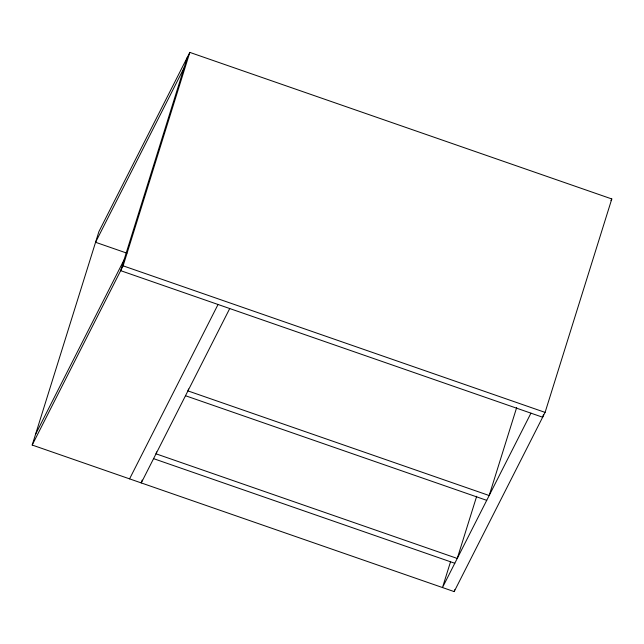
<?xml version="1.0" encoding="UTF-8"?>
<svg xmlns="http://www.w3.org/2000/svg" width="644" height="644" viewBox="0 0 644 644"><rect width="100%" height="100%" fill="white"/><g stroke="black" fill="none" stroke-linecap="round" stroke-linejoin="round"><path stroke-width="0.97" d="M32.2 445.044L98.91 231.607L189.827 52.397L611.8 198.956L545.09 412.393L454.173 591.603L32.2 445.044L123.117 265.835L189.827 52.397M187.38 57.227L120.67 270.665L542.642 417.223L543.536 414.35M142.163 480.054L141.261 482.92L229.731 308.54M156.629 451.911L156.025 453.819L457.248 558.445L476.681 496.274M188.547 388.992L187.951 390.9L489.174 495.526L516.673 407.531M450.567 561.697L442.484 587.545L530.954 413.158M454.173 591.603L454.769 589.687M184.039 67.902L95.57 242.281L126.916 253.164M35.533 434.37L124.002 259.991M129.581 478.862L218.042 304.483M610.987 200.566L611.8 198.956M123.117 265.835L545.09 412.393M185.496 395.73L486.719 500.348M153.578 458.649L454.801 563.267"/></g></svg>
